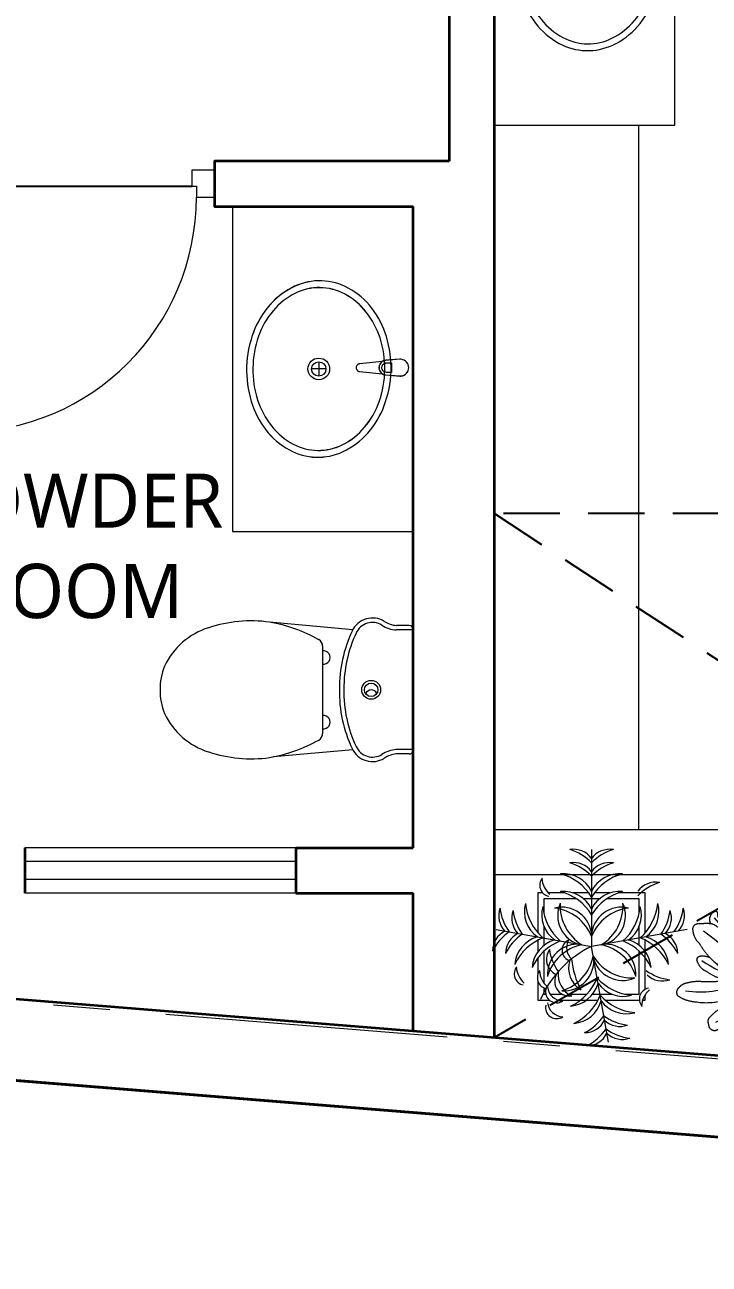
# Model space of a CAD drawing. Header units: inches. Extents: x 17146 to 31738, y -8920 to -2452.
# Drawn here: x 21265.9 to 21341.7, y -6749.6 to -6612.4 of the extents above; entities that cross this region are included whole.
import ezdxf

# ---------------------------------------------------------------- set-up
doc = ezdxf.new("R2010")
doc.units = ezdxf.units.IN
doc.header["$LTSCALE"] = 25
doc.header["$MEASUREMENT"] = 0
doc.linetypes.add('CENTER', pattern=[2, 1.25, -0.25, 0.25, -0.25])
doc.linetypes.add('DASHED2', pattern=[0.375, 0.25, -0.125])
doc.layers.get('Defpoints').update_dxf_attribs({"color": 251})
for name, color, linetype, lineweight in [('Center line', 252, 'CENTER', 20), ('Column', 130, 'Continuous', 35), ('Door-window', 40, 'Continuous', 15), ('Furniture', 125, 'Continuous', 20), ('plants', 105, 'Continuous', 18), ('sill', 30, 'Continuous', 20), ('Stairs', 134, 'Continuous', 25), ('Wall-Section', 6, 'Continuous', 35)]:
    doc.layers.add(name, color=color, linetype=linetype, lineweight=lineweight)
doc.layers.add('Text-internal', color=7, linetype='Continuous')
doc.styles.add('int text 1in-8ft', font='trebuc.ttf', dxfattribs={"height": 7})

# ---------------------------------------------------------------- blocks, each defined once
blk = doc.blocks.new('*U23')
at = {"lineweight": 20}
for points in [[(-2, 1.5), (-2, 27.5), (-3.25, 27.47), (-3.25, 1.5)], [(-30, 1.5), (-30, -1.5), (-27.5, -1.5), (-27.5, 0.25), (-28, 0.25), (-28, 1.5)], [(0, 1.5), (0, -1.5), (-2.5, -1.5), (-2.5, 0.25), (-2, 0.25), (-2, 1.5)]]:
    blk.add_lwpolyline(points, close=True, dxfattribs=at)
at = {"lineweight": 13}
blk.add_arc((-2, 1.5), 26, 90, 180, dxfattribs=at)
at = {"layer": 'Defpoints'}
blk.add_line((-2.5, 0.25), (-27.5, 0.25), dxfattribs=at)
blk = doc.blocks.new('Sanitary_Commode')
for p, q in [((-7.57, 0), (7.57, 0)), ((-7.48, 0), (-7.48, -2.09)), ((7.48, 0), (7.48, -2.12)), ((-8.04, -0.47), (-8.04, -2.09)), ((8.04, -0.47), (8.04, -2.12)), ((-7.5, -7.54), (-8.46, -17.96)), ((7.53, -7.54), (8.4, -17.49)), ((-5.44, -11.32), (5.47, -11.32))]:
    blk.add_line(p, q)
for centre, radius in [((0.01, -5.24), 1.18), ((0.01, -5.25), 0.847)]:
    blk.add_circle(centre, radius)
for centre, radius, start, end in [((-7.57, -0.47), 0.472, 90, 180), ((7.57, -0.47), 0.472, 0, 90), ((-11.13, -1.9), 3.09, 326.5687, 356.4698), ((-11.12, -1.91), 3.64, 326.6608, 357.0885), ((11.46, -1.75), 4, 185.3426, 212.6411), ((11.51, -1.73), 3.49, 186.5142, 212.5699), ((-6.16, -5.08), 2.81, 148.3639, 245.1822), ((-6.16, -5.08), 2.25, 148.6278, 245.6358), ((0.78, -5.22), 0.758, 114.8358, 249.215), ((6.18, -5.08), 2.25, 294.3642, 31.4264), ((6.18, -5.08), 2.81, 294.8178, 31.6361), ((-0.29, 7.25), 16.46, 244.6528, 270.785), ((-0.29, 7.25), 15.9, 244.6553, 270.7849), ((0.31, 7.2), 16.42, 268.6912, 295.4038), ((0.31, 7.2), 15.86, 268.6912, 295.4038), ((-4.03, -11.23), 0.846, 353.7591, 186.2409), ((4.05, -11.23), 0.846, 353.7591, 186.2409), ((10.49, -21.25), 19.23, 150.5907, 170.1667), ((-5.44, -12.27), 0.945, 90, 150.5907), ((5.47, -12.27), 0.945, 29.4093, 90), ((-10.46, -21.25), 19.23, 9.8333, 29.4093), ((8.39, -20.24), 17, 172.2958, 198.3397), ((-8.36, -20.24), 17, 341.6603, 7.7042), ((0.9, -22.91), 9.06, 197.2571, 244.8678), ((-0.87, -22.91), 9.06, 295.1322, 342.7429), ((-0.29, -24.99), 6.67, 246.5257, 272.5629), ((0.31, -24.94), 6.72, 267.4456, 293.3882)]:
    blk.add_arc(centre, radius, start, end)
blk = doc.blocks.new('F2')
at = {"color": 0}
for p in [(0, 1.163), (-1.145, 0.202), (1.145, 0.202), (0.202, -1.145)]:
    blk.add_line(p, (0, 0), dxfattribs=at)
for points in [[(-0.586, 0.643), (-0.643, 0.643), (-0.643, 0.162)], [(-0.319, 0.643), (-0.521, 0.643)], [(-0.034, 0.643), (-0.222, 0.643)], [(0.222, 0.643), (0.034, 0.643)], [(0.643, 0.162), (0.643, 0.643), (0.319, 0.643)], [(-0.18, 0.571), (-0.571, 0.571), (-0.571, 0.395)], [(0.094, 0.571), (-0.094, 0.571)], [(0.571, 0.395), (0.571, 0.571), (0.18, 0.571)], [(-0.571, 0.243), (-0.571, 0.012)], [(0.571, 0.012), (0.571, 0.243)], [(-0.643, 0.076), (-0.643, -0.061)], [(0.643, -0.514), (0.643, 0.076)], [(-0.643, -0.134), (-0.643, -0.327)], [(-0.571, -0.056), (-0.571, -0.439)], [(0.395, -0.571), (0.571, -0.571), (0.571, -0.056)], [(-0.643, -0.42), (-0.643, -0.643), (-0.505, -0.643)], [(-0.571, -0.496), (-0.571, -0.571), (-0.548, -0.571)], [(-0.497, -0.571), (-0.355, -0.571)], [(-0.275, -0.571), (-0.056, -0.571)], [(0.012, -0.571), (0.243, -0.571)], [(0.613, -0.643), (0.643, -0.643), (0.643, -0.581)], [(-0.405, -0.643), (0.076, -0.643)], [(0.162, -0.643), (0.574, -0.643)]]:
    blk.add_lwpolyline(points)
for centre, radius, start, end in [((-0.216, 0.897), 0.268, 36.29, 99.6243), ((-0.434, 0.583), 0.604, 44.0763, 73.3794), ((0.216, 0.897), 0.268, 80.3757, 143.71), ((0.434, 0.583), 0.604, 106.6206, 135.9237), ((-0.216, 0.738), 0.268, 36.29, 99.6243), ((-0.434, 0.424), 0.604, 44.0763, 73.3794), ((0.216, 0.738), 0.268, 80.3757, 143.71), ((0.434, 0.424), 0.604, 106.6206, 135.9237), ((-0.488, 0.734), 0.134, 139.742, 258.7475), ((-0.307, 0.84), 0.291, 184.618, 228.2106), ((-0.336, 0.501), 0.372, 25.2489, 95.3937), ((-0.532, 0.269), 0.623, 31.3712, 75.0366), ((0.336, 0.501), 0.372, 84.6063, 154.7511), ((0.532, 0.269), 0.623, 104.9634, 148.6288), ((0.77, 0.503), 0.268, 80.3757, 143.71), ((0.988, 0.189), 0.604, 106.6206, 135.9237), ((-0.336, 0.289), 0.372, 25.2489, 95.3937), ((-0.532, 0.057), 0.623, 31.3712, 75.0366), ((0.336, 0.289), 0.372, 84.6063, 154.7511), ((0.532, 0.057), 0.623, 104.9634, 148.6288), ((-0.846, 0.369), 0.268, 160.3757, 223.71), ((-0.499, 0.529), 0.604, 186.6206, 215.9237), ((-0.435, 0.418), 0.372, 164.6063, 234.7511), ((-0.172, 0.571), 0.623, 184.9634, 228.6288), ((-0.226, 0.381), 0.372, 164.6063, 234.7511), ((0.036, 0.534), 0.623, 184.9634, 228.6288), ((-0.359, 0.109), 0.362, 3.4259, 103.6346), ((-0.509, -0.083), 0.548, 21.6665, 83.1878), ((-0.045, 0.372), 0.362, 156.3654, 256.5741), ((0.171, 0.487), 0.548, 176.8122, 238.3335), ((0.359, 0.109), 0.362, 76.3654, 176.5741), ((0.509, -0.083), 0.548, 96.8122, 158.3335), ((-0.171, 0.487), 0.548, 301.6665, 3.1878), ((0.045, 0.372), 0.362, 283.4259, 23.6346), ((-0.036, 0.534), 0.623, 311.3712, 355.0366), ((0.226, 0.381), 0.372, 305.2489, 15.3937), ((0.172, 0.571), 0.623, 311.3712, 355.0366), ((0.435, 0.418), 0.372, 305.2489, 15.3937), ((0.499, 0.529), 0.604, 324.0763, 353.3794), ((0.846, 0.369), 0.268, 316.29, 19.6243), ((-0.69, 0.341), 0.268, 160.3757, 223.71), ((-0.342, 0.501), 0.604, 186.6206, 215.9237), ((0.342, 0.501), 0.604, 324.0763, 353.3794), ((0.69, 0.341), 0.268, 316.29, 19.6243), ((-0.921, -0.057), 0.268, 116.29, 179.6243), ((-0.649, -0.326), 0.604, 124.0763, 153.3794), ((-0.765, -0.085), 0.268, 116.29, 179.6243), ((0.765, -0.085), 0.268, 0.3757, 63.71), ((-0.493, -0.354), 0.604, 124.0763, 153.3794), ((-0.551, -0.244), 0.372, 105.2489, 175.3937), ((-0.357, -0.477), 0.623, 111.3712, 155.0366), ((-0.343, -0.281), 0.372, 105.2489, 175.3937), ((-0.149, -0.514), 0.623, 111.3712, 155.0366), ((0.54, -1.134), 1.256, 115.4772, 156.6585), ((-0.169, -0.335), 0.362, 83.4259, 183.6346), ((-0.006, -0.516), 0.548, 101.6665, 163.1878), ((-0.224, -0.044), 0.131, 114.2257, 255.1279), ((-0.12, -0.014), 0.181, 150.4398, 228.6694), ((0.006, -0.516), 0.548, 16.8122, 78.3335), ((0.169, -0.335), 0.362, 356.3654, 96.5741), ((0.149, -0.514), 0.623, 24.9634, 68.6288), ((0.343, -0.281), 0.372, 4.6063, 74.7511), ((0.357, -0.477), 0.623, 24.9634, 68.6288), ((0.551, -0.244), 0.372, 4.6063, 74.7511), ((0.493, -0.354), 0.604, 26.6206, 55.9237), ((-0.34, -0.153), 0.202, 144.9865, 244.4034), ((0.071, 0.04), 0.581, 187.5759, 215.8942), ((-0.516, -0.006), 0.548, 286.8122, 348.3335), ((-0.335, -0.169), 0.362, 266.3654, 6.5741), ((0.372, -0.045), 0.362, 193.4259, 293.6346), ((0.487, 0.171), 0.548, 211.6665, 273.1878), ((-0.794, -0.33), 0.134, 139.742, 258.7475), ((-0.613, -0.224), 0.291, 184.618, 228.2106), ((-0.517, -0.373), 0.134, 139.742, 258.7475), ((-0.336, -0.268), 0.291, 184.618, 228.2106), ((0.026, -0.262), 0.301, 161.4477, 239.3672), ((0.738, -0.057), 0.982, 185.4007, 208.139), ((1.01, 0.201), 0.604, 234.0763, 263.3794), ((-0.265, -0.417), 0.178, 138.8744, 278.9763), ((-0.11, -0.332), 0.291, 173.7536, 244.097), ((-0.514, -0.149), 0.623, 294.9634, 338.6288), ((-0.281, -0.343), 0.372, 274.6063, 344.7511), ((0.534, 0.036), 0.623, 221.3712, 265.0366), ((0.381, -0.226), 0.372, 215.2489, 285.3937), ((0.85, -0.146), 0.268, 226.29, 289.6243), ((-0.419, -0.542), 0.133, 167.0577, 302.8533), ((-0.342, -0.468), 0.186, 185.1845, 268.654), ((-0.477, -0.357), 0.623, 294.9634, 338.6288), ((0.571, -0.172), 0.623, 221.3712, 265.0366), ((0.707, -0.632), 0.134, 101.2525, 220.258), ((0.888, -0.737), 0.291, 131.7894, 175.382), ((-0.419, -0.732), 0.133, 167.0577, 302.8533), ((-0.342, -0.657), 0.186, 185.1845, 268.654), ((-0.244, -0.551), 0.372, 274.6063, 344.7511), ((0.418, -0.435), 0.372, 215.2489, 285.3937), ((-0.354, -0.493), 0.604, 296.6206, 325.9237), ((-0.085, -0.765), 0.268, 270.3757, 333.71), ((0.501, -0.342), 0.604, 234.0763, 263.3794), ((0.341, -0.69), 0.268, 226.29, 289.6243), ((-0.326, -0.649), 0.604, 296.6206, 325.9237), ((-0.057, -0.921), 0.268, 270.3757, 333.71), ((0.529, -0.499), 0.604, 234.0763, 263.3794), ((0.369, -0.846), 0.268, 226.29, 289.6243)]:
    blk.add_arc(centre, radius, start, end, dxfattribs=at)
blk = doc.blocks.new('PL_TAP_1')
at = {"linetype": 'ByBlock'}
for p, q in [((-0.9, 0.3), (-0.93, 0.16)), ((-0.84, 0.45), (-0.9, 0.3)), ((-0.75, 0.6), (-0.84, 0.45)), ((-0.63, 0.72), (-0.75, 0.6)), ((-0.49, 0.82), (-0.63, 0.72)), ((-0.34, 0.89), (-0.49, 0.82)), ((-0.17, 0.94), (-0.34, 0.89)), ((0, 0.96), (-0.17, 0.94)), ((0.17, 0.94), (0, 0.96)), ((0.34, 0.89), (0.17, 0.94)), ((0.49, 0.82), (0.34, 0.89)), ((0.63, 0.72), (0.49, 0.82)), ((0.75, 0.6), (0.63, 0.72)), ((0.84, 0.45), (0.75, 0.6)), ((0.9, 0.3), (0.84, 0.45)), ((0.93, 0.16), (0.9, 0.3)), ((-0.94, -0.03), (-0.83, -1.65)), ((-0.92, -0.34), (-0.92, -0.35)), ((-0.54, -1.57), (-0.54, -0.98)), ((-0.54, -0.98), (0.54, -0.98)), ((0.54, -0.98), (0.54, -1.57)), ((0.83, -1.65), (0.94, -0.03)), ((-0.83, -1.65), (-0.8, -1.79)), ((-0.8, -1.79), (-0.76, -1.93)), ((-0.76, -1.93), (-0.68, -2.05)), ((-0.7, -2.03), (-0.44, -4.61)), ((-0.68, -2.05), (-0.59, -2.17)), ((-0.59, -2.17), (-0.48, -2.26)), ((-0.53, -1.66), (-0.54, -1.57)), ((-0.5, -1.75), (-0.53, -1.66)), ((-0.46, -1.83), (-0.5, -1.75)), ((-0.48, -2.26), (-0.35, -2.33)), ((-0.41, -1.91), (-0.46, -1.83)), ((-0.34, -1.97), (-0.41, -1.91)), ((-0.35, -2.33), (-0.22, -2.38)), ((-0.27, -2.02), (-0.34, -1.97)), ((-0.18, -2.06), (-0.27, -2.02)), ((-0.22, -2.38), (-0.07, -2.41)), ((-0.09, -2.09), (-0.18, -2.06)), ((0, -2.09), (-0.09, -2.09)), ((-0.07, -2.41), (0.07, -2.41)), ((0.09, -2.09), (0, -2.09)), ((0.07, -2.41), (0.22, -2.38)), ((0.18, -2.06), (0.09, -2.09)), ((0.27, -2.02), (0.18, -2.06)), ((0.22, -2.38), (0.35, -2.33)), ((0.34, -1.97), (0.27, -2.02)), ((0.41, -1.91), (0.34, -1.97)), ((0.35, -2.33), (0.48, -2.26)), ((0.46, -1.83), (0.41, -1.91)), ((0.44, -4.61), (0.7, -2.03)), ((0.5, -1.75), (0.46, -1.83)), ((0.48, -2.26), (0.59, -2.17)), ((0.53, -1.66), (0.5, -1.75)), ((0.54, -1.57), (0.53, -1.66)), ((0.59, -2.17), (0.68, -2.05)), ((0.68, -2.05), (0.76, -1.93)), ((0.76, -1.93), (0.8, -1.79)), ((0.8, -1.79), (0.83, -1.65)), ((-0.44, -4.61), (-0.42, -4.69)), ((-0.42, -4.69), (-0.39, -4.76)), ((-0.39, -4.76), (-0.35, -4.83)), ((-0.35, -4.83), (-0.29, -4.89)), ((-0.29, -4.89), (-0.23, -4.93)), ((-0.23, -4.93), (-0.16, -4.97)), ((-0.16, -4.97), (-0.08, -4.99)), ((-0.08, -4.99), (0, -5)), ((0, -5), (0.08, -4.99)), ((0.08, -4.99), (0.16, -4.97)), ((0.16, -4.97), (0.23, -4.93)), ((0.23, -4.93), (0.29, -4.89)), ((0.29, -4.89), (0.35, -4.83)), ((0.35, -4.83), (0.39, -4.76)), ((0.39, -4.76), (0.42, -4.69)), ((0.42, -4.69), (0.44, -4.61))]:
    blk.add_line(p, q, dxfattribs=at)
for centre, start, end in [((-0.24, 0.02), 168.2055, 184.1181), ((0.24, 0.02), 355.8819, 11.7945)]:
    blk.add_arc(centre, 0.708, start, end, dxfattribs=at)
blk = doc.blocks.new('Sanitary_Basin3')
for p, q in [((-0.8, -10.44), (0.8, -10.44)), ((0, -9.64), (0, -11.23))]:
    blk.add_line(p, q)
at = {"linetype": 'Continuous'}
blk.add_lwpolyline([(-18, -20), (18, -20), (18, 0), (-18, 0)], close=True, dxfattribs=at)
for points in [[(-9.76, -10.12, 0.117634), (-9.15, -13.12, 0.104469), (-7.09, -15.87, 0.090016), (-4.06, -17.68, 0.08192), (-0.26, -18.43, 0.08192), (3.58, -17.92, 0.090016), (6.72, -16.31, 0.104469), (8.96, -13.7, 0.117634), (9.76, -10.75, 0.117634), (9.15, -7.75, 0.104469), (7.09, -5.01, 0.090016), (4.06, -3.2, 0.08192), (0.26, -2.44, 0.08192), (-3.58, -2.95, 0.090016), (-6.72, -4.56, 0.104469), (-8.96, -7.17, 0.117634)], [(-9.01, -10.31, 0.118622), (-8.39, -13.03, 0.104678), (-6.44, -15.51, 0.089562), (-3.62, -17.11, 0.081185), (-0.1, -17.74, 0.081185), (3.43, -17.21, 0.089562), (6.3, -15.69, 0.104678), (8.32, -13.27, 0.118622), (9.01, -10.56, 0.118622), (8.39, -7.84, 0.104678), (6.44, -5.36, 0.089562), (3.62, -3.76, 0.081185), (0.1, -3.13, 0.081185), (-3.43, -3.66, 0.089562), (-6.3, -5.18, 0.104678), (-8.32, -7.6, 0.118622)]]:
    blk.add_lwpolyline(points, format="xyb", close=True, dxfattribs=at)
for radius in [1.2, 0.798]:
    blk.add_circle((0, -10.44), radius)
at = {"linetype": 'Continuous', "xscale": 0.9766697141026374, "yscale": 0.9766697141026374, "zscale": 0.9766697141026374}
blk.add_blockref('PL_TAP_1', (-0.15, -1.42), dxfattribs=at)
blk = doc.blocks.new('Dracaena deremensis_38')
at = {"layer": 'plants'}
for points, degree in [([(0.0656, 0.4057), (0.1376, 0.5209), (0.2343, 0.6164)], 2), ([(0.2779, 0.6163), (0.2195, 0.5351), (0.1685, 0.4489), (0.1254, 0.3586)], 3), ([(0.2343, 0.6164), (0.2582, 0.6401), (0.2916, 0.644)], 2), ([(0.3148, 0.617), (0.2922, 0.5684), (0.2616, 0.5243)], 2), ([(0.2916, 0.644), (0.3028, 0.645), (0.3102, 0.6365)], 2), ([(0.3102, 0.6365), (0.3175, 0.628), (0.3148, 0.617)], 2), ([(-0.2881, 0.4663), (-0.2956, 0.4884), (-0.2805, 0.5062)], 2), ([(-0.2805, 0.5062), (-0.2654, 0.524), (-0.2424, 0.5202)], 2), ([(-0.2424, 0.5202), (-0.1657, 0.4951), (-0.148, 0.4163)], 2), ([(-0.1285, 0.4676), (-0.1362, 0.509), (-0.0992, 0.529)], 2), ([(-0.0992, 0.529), (-0.0827, 0.5564), (-0.0514, 0.5502)], 2), ([(-0.0831, 0.4962), (-0.0625, 0.416), (-0.0521, 0.3337), (-0.0519, 0.2509)], 3), ([(-0.037, 0.5278), (-0.0401, 0.51), (-0.0581, 0.5114)], 2), ([(-0.0581, 0.5114), (-0.0123, 0.4547), (-0.0056, 0.383)], 2), ([(-0.0514, 0.5502), (-0.034, 0.5455), (-0.037, 0.5278)], 2), ([(0.2616, 0.5243), (0.2001, 0.4102), (0.1477, 0.2917)], 2), ([(0.4086, 0.488), (0.4383, 0.5012), (0.4613, 0.4783)], 2), ([(-0.4952, 0.3767), (-0.4902, 0.4035), (-0.4659, 0.4156)], 2), ([(-0.4659, 0.4156), (-0.4578, 0.4184), (-0.4509, 0.4132)], 2), ([(-0.4509, 0.4132), (-0.4441, 0.4081), (-0.4444, 0.3995)], 2), ([(-0.3124, 0.4115), (-0.3253, 0.4276), (-0.3169, 0.4464)], 2), ([(-0.3169, 0.4464), (-0.3086, 0.4651), (-0.2881, 0.4663)], 2), ([(-0.2234, 0.2663), (-0.2495, 0.3502), (-0.3124, 0.4115)], 2), ([(-0.2473, 0.4412), (-0.1925, 0.376), (-0.1478, 0.3032), (-0.1145, 0.2248)], 3), ([(-0.148, 0.4163), (-0.1356, 0.3968), (-0.1243, 0.3765)], 2), ([(-0.1243, 0.3765), (-0.1227, 0.4222), (-0.1285, 0.4676)], 2), ([(0.1342, 0.1553), (0.2167, 0.2575), (0.309, 0.351), (0.4101, 0.4347)], 3), ([(0.471, 0.4256), (0.3953, 0.2694), (0.2409, 0.19)], 2), ([(0.2423, 0.3787), (0.3095, 0.4577), (0.4086, 0.488)], 2), ([(0.4613, 0.4783), (0.4843, 0.4553), (0.471, 0.4256)], 2), ([(-0.5272, 0.3262), (-0.5048, 0.3315), (-0.4819, 0.3299)], 2), ([(-0.4819, 0.3299), (-0.5002, 0.35), (-0.4952, 0.3767)], 2), ([(-0.3796, 0.2795), (-0.4205, 0.3256), (-0.4819, 0.3299)], 2), ([(-0.4639, 0.3713), (-0.3746, 0.3055), (-0.2882, 0.2361), (-0.2048, 0.1631)], 3), ([(-0.4444, 0.3995), (-0.4389, 0.3639), (-0.4028, 0.3655)], 2), ([(-0.4028, 0.3655), (-0.2767, 0.2942), (-0.1775, 0.1886)], 2), ([(-0.1243, 0.3765), (-0.0827, 0.3017), (-0.0577, 0.2197)], 2), ([(-0.0518, 0.2148), (-0.0572, 0.2945), (-0.0209, 0.3656)], 2), ([(-0.0209, 0.3656), (-0.0143, 0.3753), (-0.0056, 0.383)], 2), ([(-0.0056, 0.383), (0.025, 0.4102), (0.0656, 0.4057)], 2), ([(0.0521, 0.3699), (0.0386, 0.3094), (0.0203, 0.2501), (-0.0026, 0.1926)], 3), ([(0.119, 0.3287), (0.0893, 0.2268), (0.0262, 0.1415)], 2), ([(0.0656, 0.4057), (0.0918, 0.4028), (0.1125, 0.3864)], 2), ([(0.1125, 0.3864), (0.1376, 0.36), (0.119, 0.3287)], 2), ([(0.1477, 0.2917), (0.191, 0.3396), (0.2423, 0.3787)], 2), ([(-0.6063, 0.2696), (-0.6116, 0.2856), (-0.6027, 0.2999)], 2), ([(-0.5388, 0.1868), (-0.589, 0.2148), (-0.6063, 0.2696)], 2), ([(-0.6027, 0.2999), (-0.5937, 0.3142), (-0.577, 0.3163)], 2), ([(-0.577, 0.3163), (-0.5518, 0.32), (-0.5272, 0.3262)], 2), ([(-0.1957, 0.0855), (-0.2974, 0.1618), (-0.4081, 0.2246), (-0.5258, 0.2727)], 3), ([(-0.1356, 0.1288), (-0.2673, 0.1885), (-0.3796, 0.2795)], 2), ([(-0.1775, 0.1886), (-0.2039, 0.2254), (-0.2234, 0.2663)], 2), ([(0.0397, 0.1319), (0.0825, 0.2194), (0.1477, 0.2917)], 2), ([(-0.4463, 0.1088), (-0.497, 0.1425), (-0.5388, 0.1868)], 2), ([(-0.1414, 0.1437), (-0.1607, 0.1651), (-0.1775, 0.1886)], 2), ([(-0.1451, 0.1565), (-0.1546, 0.2088), (-0.1055, 0.2294)], 2), ([(-0.1055, 0.2294), (-0.0794, 0.2355), (-0.0577, 0.2197)], 2), ([(-0.0708, 0.108), (-0.077, 0.1351), (-0.0879, 0.1608), (-0.1033, 0.184)], 3), ([(-0.0577, 0.2197), (-0.0359, 0.204), (-0.0336, 0.1773)], 2), ([(-0.0336, 0.1773), (-0.0299, 0.1461), (-0.0347, 0.1151)], 2), ([(-0.025, 0.0787), (-0.0238, 0.1376), (-0.0026, 0.1926)], 2), ([(-0.0026, 0.1926), (-0.0093, 0.1354), (-0.0137, 0.078)], 2), ([(0.0626, 0.1048), (0.1081, 0.1604), (0.1799, 0.1645)], 2), ([(0.1799, 0.1645), (0.1901, 0.1659), (0.2002, 0.1634)], 2), ([(0.2409, 0.19), (0.2188, 0.1794), (0.2002, 0.1634)], 2), ([(0.2002, 0.1634), (0.2252, 0.1572), (0.236, 0.1339)], 2), ([(0.236, 0.1339), (0.3101, 0.152), (0.3777, 0.1872)], 2), ([(0.3777, 0.1872), (0.4395, 0.2193), (0.5014, 0.1874)], 2), ([(0.5014, 0.1874), (0.5248, 0.1764), (0.519, 0.1511)], 2), ([(-0.538, 0.0757), (-0.5443, 0.0982), (-0.5228, 0.1074)], 2), ([(-0.5228, 0.1074), (-0.4847, 0.1186), (-0.4463, 0.1088)], 2), ([(-0.4463, 0.1088), (-0.3407, 0.0387), (-0.2149, 0.0234)], 2), ([(-0.0661, 0.0405), (-0.1307, 0.0634), (-0.1957, 0.0855)], 2), ([(-0.1957, 0.0855), (-0.1644, 0.0682), (-0.1317, 0.0538)], 2), ([(-0.0811, 0.0638), (-0.131, 0.0978), (-0.1451, 0.1565)], 2), ([(-0.0528, 0.0495), (-0.0658, 0.0775), (-0.0708, 0.108)], 2), ([(-0.0708, 0.108), (-0.0564, 0.0828), (-0.0416, 0.0578)], 2), ([(-0.0347, 0.1151), (-0.0412, 0.0868), (-0.0416, 0.0578)], 2), ([(-0.0305, 0.0777), (-0.0295, 0.094), (-0.0361, 0.109)], 2), ([(0.0262, 0.1415), (0.0012, 0.113), (-0.0115, 0.0773)], 2), ([(-0.006, 0.0802), (0.0022, 0.0975), (0.0104, 0.1149), (0.0186, 0.1323)], 3), ([(0.0262, 0.1415), (0.019, 0.1186), (0.0114, 0.0958), (0.0034, 0.0731)], 3), ([(0.031, 0.0976), (0.0157, 0.0863), (0.0054, 0.0703)], 2), ([(0.0127, 0.0612), (0.034, 0.0936), (0.0397, 0.1319)], 2), ([(0.0145, 0.0593), (0.0293, 0.0699), (0.0432, 0.0816), (0.0562, 0.0943)], 3), ([(0.0186, 0.0489), (0.0447, 0.0736), (0.0626, 0.1048)], 2), ([(0.0217, 0.0594), (0.0396, 0.0634), (0.056, 0.0718), (0.0696, 0.084)], 3), ([(0.0916, 0.0745), (0.1296, 0.0914), (0.1703, 0.1008), (0.2119, 0.1024)], 3), ([(0.2395, 0.1239), (0.229, 0.1002), (0.2463, 0.0765)], 2), ([(0.236, 0.1339), (0.2383, 0.1291), (0.2395, 0.1239)], 2), ([(0.4736, 0.1595), (0.3999, 0.1236), (0.3216, 0.0988), (0.2406, 0.0858)], 3), ([(0.4428, 0.0833), (0.3738, 0.0524), (0.3, 0.0357)], 2), ([(0.519, 0.1511), (0.4941, 0.1024), (0.4428, 0.0833)], 2), ([(-0.4485, 0.013), (-0.5071, 0.0245), (-0.538, 0.0757)], 2), ([(-0.5017, 0.0809), (-0.4106, 0.0418), (-0.3137, 0.0203), (-0.2147, 0.0171)], 3), ([(-0.2911, -0.0192), (-0.3731, -0.0193), (-0.4485, 0.013)], 2), ([(-0.2131, 0.0052), (-0.2517, -0.0083), (-0.2911, -0.0192)], 2), ([(-0.2042, -0.0198), (-0.2191, 0.0084), (-0.2135, 0.0398)], 2), ([(-0.2135, 0.0398), (-0.2044, 0.0513), (-0.1898, 0.0524)], 2), ([(-0.1898, 0.0524), (-0.1753, 0.0535), (-0.1646, 0.0436)], 2), ([(-0.1043, -0.0005), (-0.1319, 0.0017), (-0.1593, -0.0031), (-0.1846, -0.0146)], 3), ([(-0.1646, 0.0436), (-0.1464, 0.0575), (-0.1241, 0.0528)], 2), ([(-0.1241, 0.0528), (-0.1018, 0.0481), (-0.0908, 0.028)], 2), ([(-0.0527, 0.015), (-0.0751, -0.0039), (-0.1043, -0.0005)], 2), ([(-0.1043, -0.0005), (-0.0702, -0.0172), (-0.0402, 0.0061)], 2), ([(-0.101, 0.041), (-0.0892, 0.0364), (-0.0773, 0.032), (-0.0653, 0.028)], 3), ([(-0.0546, 0.0551), (-0.0683, 0.0619), (-0.0817, 0.0691), (-0.0949, 0.0767)], 3), ([(-0.0908, 0.028), (-0.0765, 0.0078), (-0.0527, 0.015)], 2), ([(-0.0653, 0.028), (-0.076, 0.0271), (-0.0857, 0.0223)], 2), ([(-0.0811, 0.0638), (-0.0755, 0.0513), (-0.0657, 0.0417)], 2), ([(-0.0528, 0.0495), (-0.0651, 0.0603), (-0.0811, 0.0638)], 2), ([(-0.0657, 0.0417), (-0.0682, 0.0348), (-0.0653, 0.028)], 2), ([(-0.0416, 0.0578), (-0.0494, 0.0566), (-0.0528, 0.0495)], 2), ([(-0.0527, 0.015), (-0.0493, 0.0111), (-0.045, 0.0081), (-0.0402, 0.0061)], 3), ([(-0.0402, 0.0061), (-0.0501, -0.0048), (-0.0504, -0.0194)], 2), ([(-0.0498, -0.0132), (-0.0419, -0.0059), (-0.0377, 0.0041)], 2), ([(-0.0377, 0.0041), (-0.0382, -0.0011), (-0.0388, -0.0063), (-0.0396, -0.0115)], 3), ([(-0.0377, 0.0041), (-0.0315, 0.0016), (-0.0249, 0.0024)], 2), ([(-0.0115, 0.0773), (-0.021, 0.0802), (-0.0305, 0.0777)], 2), ([(-0.0249, 0.0024), (-0.0259, -0.0006), (-0.0269, -0.0037), (-0.028, -0.0067)], 3), ([(-0.0249, 0.0024), (-0.0252, -0.003), (-0.0232, -0.0081)], 2), ([(-0.0217, -0.009), (-0.0188, -0.0028), (-0.0212, 0.0036)], 2), ([(-0.0212, 0.0036), (-0.0147, 0.0002), (-0.0073, -0.001), (0, 0)], 3), ([(-0.0212, 0.0036), (-0.0104, -0.0159), (0.0081, -0.0286)], 2), ([(0.0054, 0.0703), (0, 0.079), (-0.01, 0.0815)], 2), ([(0, 0), (0.0099, -0.0084), (0.0222, -0.0043)], 2), ([(0.0081, -0.0286), (-0.0004, -0.0155), (0, 0)], 2), ([(0.0195, 0.0498), (0.0176, 0.0563), (0.0127, 0.0612)], 2), ([(0.0916, 0.0745), (0.0584, 0.0523), (0.0186, 0.0489)], 2), ([(0.0186, 0.0489), (0.0221, 0.0432), (0.0227, 0.0365), (0.0202, 0.0304)], 3), ([(0.02, 0.0303), (0.0608, 0.0444), (0.0916, 0.0745)], 2), ([(0.0518, 0.0245), (0.0366, 0.0312), (0.02, 0.0303)], 2), ([(0.0276, 0.0228), (0.0281, 0.0166), (0.0252, 0.0111)], 2), ([(0.0382, -0.0011), (0.032, 0.0053), (0.0252, 0.0111)], 2), ([(0.0252, 0.0111), (0.0639, 0.0027), (0.1033, 0.0068)], 2), ([(0.0276, 0.0228), (0.0352, 0.0229), (0.0427, 0.0237), (0.0502, 0.0252)], 3), ([(0.1033, 0.0068), (0.0649, 0.0123), (0.0276, 0.0228)], 2), ([(0.0355, -0.0018), (0.0978, 0.0133), (0.1565, -0.0123)], 2), ([(0.2014, 0.032), (0.1274, 0.0113), (0.0518, 0.0245)], 2), ([(0.1033, 0.0068), (0.2674, -0.0071), (0.4274, -0.0468), (0.579, -0.1112)], 3), ([(0.2463, 0.0765), (0.2424, 0.0355), (0.2014, 0.032)], 2), ([(0.2371, 0.0522), (0.2686, 0.0439), (0.3, 0.0357)], 2), ([(0.3, 0.0357), (0.3916, 0.0118), (0.4832, -0.0115)], 2), ([(-0.6412, -0.1254), (-0.6191, -0.0893), (-0.5782, -0.0781)], 2), ([(-0.1967, -0.0344), (-0.3166, -0.0979), (-0.4482, -0.1325), (-0.5838, -0.1361)], 3), ([(-0.5782, -0.0781), (-0.5229, -0.0559), (-0.4633, -0.0541)], 2), ([(-0.156, -0.0693), (-0.3033, -0.196), (-0.4976, -0.1958)], 2), ([(-0.4633, -0.0541), (-0.376, -0.0428), (-0.2911, -0.0192)], 2), ([(-0.2734, -0.1828), (-0.2044, -0.1355), (-0.1507, -0.0714)], 2), ([(-0.156, -0.0693), (-0.1902, -0.0543), (-0.2042, -0.0198)], 2), ([(-0.0501, -0.0583), (-0.0789, -0.1986), (-0.1627, -0.3149)], 2), ([(-0.1507, -0.0714), (-0.1533, -0.0703), (-0.156, -0.0693)], 2), ([(-0.1507, -0.0714), (-0.1534, -0.0704), (-0.156, -0.0693)], 2), ([(-0.1281, -0.0765), (-0.1397, -0.0754), (-0.1507, -0.0714)], 2), ([(-0.146, -0.1314), (-0.1048, -0.1044), (-0.0785, -0.0627)], 2), ([(-0.1038, -0.0746), (-0.1125, -0.0906), (-0.1219, -0.1062), (-0.132, -0.1214)], 3), ([(-0.0504, -0.0194), (-0.0641, -0.0823), (-0.1281, -0.0765)], 2), ([(-0.0452, -0.0402), (-0.0474, -0.0493), (-0.0501, -0.0583)], 2), ([(-0.0436, -0.0449), (-0.0457, -0.0494), (-0.0478, -0.0538), (-0.0501, -0.0583)], 3), ([(-0.0382, -0.0534), (-0.0555, -0.0334), (-0.04, -0.0119)], 2), ([(-0.04, -0.0119), (-0.0323, -0.0017), (-0.0217, -0.009)], 2), ([(0.0028, -0.0991), (-0.0404, -0.0966), (-0.0382, -0.0534)], 2), ([(0.0081, -0.0286), (0.0248, -0.0445), (0.041, -0.061), (0.0567, -0.0779)], 3), ([(0.0219, -0.0156), (0.0311, -0.0315), (0.043, -0.0455), (0.0573, -0.0571)], 3), ([(0.0222, -0.0043), (0.0691, 0.0097), (0.0975, -0.0302)], 2), ([(0.0975, -0.0302), (0.1224, -0.0617), (0.0956, -0.0915)], 2), ([(0.1077, -0.0612), (0.1934, -0.0864), (0.2617, -0.1452), (0.2994, -0.226)], 3), ([(0.1565, -0.0123), (0.2482, -0.0537), (0.3063, -0.1358)], 2), ([(0.3294, -0.1033), (0.2946, -0.0849), (0.2557, -0.0781)], 2), ([(0.4832, -0.0115), (0.5696, -0.0366), (0.6251, -0.1073)], 2), ([(-0.6348, -0.1756), (-0.656, -0.1528), (-0.6412, -0.1254)], 2), ([(-0.2318, -0.305), (-0.2339, -0.196), (-0.146, -0.1314)], 2), ([(0.0028, -0.0991), (-0.0016, -0.1694), (-0.0334, -0.2323)], 2), ([(0.0956, -0.0915), (0.0511, -0.1192), (0.0028, -0.0991)], 2), ([(0.0253, -0.1056), (0.0641, -0.2001), (0.091, -0.2988), (0.1054, -0.4)], 3), ([(0.111, -0.1443), (0.0729, -0.132), (0.0418, -0.1069)], 2), ([(0.1194, -0.1481), (0.1153, -0.146), (0.111, -0.1443)], 2), ([(0.1691, -0.2056), (0.1559, -0.1667), (0.1194, -0.1481)], 2), ([(0.1194, -0.1481), (0.1536, -0.2387), (0.1407, -0.3346)], 2), ([(0.2809, -0.1038), (0.3433, -0.1415), (0.4044, -0.1812), (0.4641, -0.2229)], 3), ([(0.3063, -0.1358), (0.3353, -0.1763), (0.3353, -0.226)], 2), ([(0.4269, -0.1326), (0.3773, -0.1207), (0.3294, -0.1033)], 2), ([(0.6087, -0.1566), (0.5166, -0.154), (0.4269, -0.1326)], 2), ([(0.4269, -0.1326), (0.4946, -0.1578), (0.5261, -0.2228)], 2), ([(0.6308, -0.1366), (0.6254, -0.1528), (0.6087, -0.1566)], 2), ([(0.6251, -0.1073), (0.6362, -0.1204), (0.6308, -0.1366)], 2), ([(-0.4976, -0.1958), (-0.5686, -0.2023), (-0.6348, -0.1756)], 2), ([(-0.3635, -0.2678), (-0.3256, -0.2176), (-0.2734, -0.1828)], 2), ([(-0.2169, -0.2232), (-0.2495, -0.2547), (-0.2854, -0.2824), (-0.324, -0.3059)], 3), ([(-0.0334, -0.2323), (-0.038, -0.2413), (-0.0431, -0.25)], 2), ([(-0.0158, -0.3947), (-0.0397, -0.3152), (-0.0334, -0.2323)], 2), ([(0.0678, -0.4284), (0.0033, -0.3153), (-0.0142, -0.1864)], 2), ([(0.1745, -0.2098), (0.1706, -0.2093), (0.1691, -0.2056)], 2), ([(0.1808, -0.2071), (0.1785, -0.2103), (0.1745, -0.2098)], 2), ([(0.2191, -0.1956), (0.1959, -0.1876), (0.1808, -0.2071)], 2), ([(0.2422, -0.2282), (0.2424, -0.2037), (0.2191, -0.1956)], 2), ([(0.293, -0.291), (0.247, -0.2763), (0.2422, -0.2282)], 2), ([(0.3353, -0.226), (0.3353, -0.2499), (0.3281, -0.2726)], 2), ([(0.5022, -0.2661), (0.4119, -0.2747), (0.3353, -0.226)], 2), ([(0.5261, -0.2228), (0.5305, -0.2367), (0.5235, -0.2495)], 2), ([(-0.3711, -0.3272), (-0.3928, -0.2942), (-0.3635, -0.2678)], 2), ([(-0.2318, -0.305), (-0.2675, -0.3335), (-0.3069, -0.3567)], 2), ([(-0.2309, -0.3199), (-0.2316, -0.3125), (-0.2318, -0.305)], 2), ([(-0.1899, -0.3631), (-0.22, -0.3506), (-0.2309, -0.3199)], 2), ([(-0.0785, -0.3244), (-0.0893, -0.3641), (-0.1304, -0.3615)], 2), ([(-0.0431, -0.25), (-0.0334, -0.3003), (-0.0785, -0.3244)], 2), ([(0.0034, -0.273), (0.0135, -0.3214), (0.0266, -0.3692), (0.0425, -0.4161)], 3), ([(0.3281, -0.2726), (0.3193, -0.2983), (0.293, -0.291)], 2), ([(0.5235, -0.2495), (0.5164, -0.2623), (0.5022, -0.2661)], 2), ([(-0.346, -0.357), (-0.3655, -0.348), (-0.3711, -0.3272)], 2), ([(-0.3069, -0.3567), (-0.3264, -0.366), (-0.346, -0.357)], 2), ([(-0.1304, -0.3615), (-0.1598, -0.3755), (-0.1899, -0.3631)], 2), ([(0.0118, -0.4374), (-0.0043, -0.4175), (-0.0158, -0.3947)], 2), ([(0.139, -0.399), (0.157, -0.4298), (0.1305, -0.4536)], 2), ([(0.1407, -0.3346), (0.1577, -0.3673), (0.139, -0.399)], 2), ([(0.0751, -0.4387), (0.0431, -0.4565), (0.0118, -0.4374)], 2), ([(0.0751, -0.4387), (0.0708, -0.434), (0.0678, -0.4284)], 2), ([(0.1305, -0.4536), (0.0981, -0.4637), (0.0751, -0.4387)], 2)]:
    blk.add_open_spline(points, degree=degree, dxfattribs=at)
blk = doc.blocks.new('grid')
at = {"layer": 'Center line'}
blk.add_line((774, -334.17), (-175, -257.62), dxfattribs=at)

msp = doc.modelspace()

# ---------------------------------------------------------------- linework, layer by layer
at = {"layer": 'Door-window'}
for p, q in [((21295.87, -6705.03), (21265.87, -6705.03)), ((21295.87, -6707.03), (21265.87, -6707.03))]:
    msp.add_line(p, q, dxfattribs=at)
at = {"layer": 'Furniture'}
for p, q in [((21333.87, -6701.52), (21333.87, -6623.53)), ((21299.23, -6650.53), (21297.64, -6650.53)), ((21298.43, -6649.74), (21298.43, -6651.33))]:
    msp.add_line(p, q, dxfattribs=at)
at = {"layer": 'Furniture', "linetype": 'ByBlock'}
for p, q in [((21302.58, -6650.31), (21302.57, -6650.39)), ((21302.57, -6650.39), (21302.58, -6650.46)), ((21302.6, -6650.23), (21302.58, -6650.31)), ((21302.58, -6650.46), (21302.6, -6650.54)), ((21302.64, -6650.16), (21302.6, -6650.23)), ((21302.6, -6650.54), (21302.64, -6650.61)), ((21302.68, -6650.1), (21302.64, -6650.16)), ((21302.74, -6650.05), (21302.68, -6650.1)), ((21302.8, -6650.01), (21302.74, -6650.05)), ((21302.88, -6649.98), (21302.8, -6650.01)), ((21302.95, -6649.96), (21302.88, -6649.98)), ((21305.47, -6649.7), (21302.95, -6649.96)), ((21305.13, -6650.17), (21305.1, -6650.31)), ((21305.1, -6650.31), (21305.1, -6650.46)), ((21305.1, -6650.46), (21305.13, -6650.6)), ((21305.18, -6650.04), (21305.13, -6650.17)), ((21305.25, -6649.92), (21305.18, -6650.04)), ((21305.34, -6649.81), (21305.25, -6649.92)), ((21305.45, -6649.72), (21305.34, -6649.81)), ((21305.41, -6650.39), (21305.42, -6650.29)), ((21305.42, -6650.48), (21305.41, -6650.39)), ((21305.42, -6650.29), (21305.44, -6650.21)), ((21305.44, -6650.56), (21305.42, -6650.48)), ((21305.44, -6650.21), (21305.48, -6650.12)), ((21305.57, -6649.65), (21305.45, -6649.72)), ((21305.48, -6650.12), (21305.53, -6650.05)), ((21305.53, -6650.05), (21305.59, -6649.99)), ((21305.7, -6649.6), (21305.57, -6649.65)), ((21305.59, -6649.99), (21305.67, -6649.93)), ((21305.67, -6649.93), (21305.75, -6649.89)), ((21305.84, -6649.58), (21305.7, -6649.6)), ((21305.75, -6649.89), (21305.83, -6649.87)), ((21305.83, -6649.87), (21305.92, -6649.86)), ((21307.42, -6649.46), (21305.84, -6649.58)), ((21305.92, -6649.86), (21306.5, -6649.86)), ((21306.5, -6649.86), (21306.5, -6650.91)), ((21307.12, -6649.48), (21307.12, -6649.49)), ((21307.74, -6649.5), (21307.61, -6649.48)), ((21307.9, -6649.57), (21307.74, -6649.5)), ((21308.04, -6649.66), (21307.9, -6649.57)), ((21308.16, -6649.77), (21308.04, -6649.66)), ((21308.25, -6649.91), (21308.16, -6649.77)), ((21308.33, -6650.06), (21308.25, -6649.91)), ((21308.37, -6650.22), (21308.33, -6650.06)), ((21308.33, -6650.71), (21308.37, -6650.55)), ((21308.39, -6650.39), (21308.37, -6650.22)), ((21308.37, -6650.55), (21308.39, -6650.39)), ((21302.64, -6650.61), (21302.68, -6650.67)), ((21302.68, -6650.67), (21302.74, -6650.72)), ((21302.74, -6650.72), (21302.8, -6650.77)), ((21302.8, -6650.77), (21302.88, -6650.8)), ((21302.88, -6650.8), (21302.95, -6650.81)), ((21302.95, -6650.81), (21305.47, -6651.07)), ((21305.13, -6650.6), (21305.18, -6650.73)), ((21305.18, -6650.73), (21305.25, -6650.85)), ((21305.25, -6650.85), (21305.34, -6650.96)), ((21305.34, -6650.96), (21305.45, -6651.05)), ((21305.48, -6650.65), (21305.44, -6650.56)), ((21305.45, -6651.05), (21305.57, -6651.12)), ((21305.53, -6650.72), (21305.48, -6650.65)), ((21305.59, -6650.79), (21305.53, -6650.72)), ((21305.57, -6651.12), (21305.7, -6651.17)), ((21305.67, -6650.84), (21305.59, -6650.79)), ((21305.75, -6650.88), (21305.67, -6650.84)), ((21305.7, -6651.17), (21305.84, -6651.19)), ((21305.83, -6650.9), (21305.75, -6650.88)), ((21305.92, -6650.91), (21305.83, -6650.9)), ((21305.84, -6651.19), (21307.42, -6651.31)), ((21306.5, -6650.91), (21305.92, -6650.91)), ((21307.61, -6651.29), (21307.74, -6651.27)), ((21307.74, -6651.27), (21307.9, -6651.2)), ((21307.9, -6651.2), (21308.04, -6651.11)), ((21308.04, -6651.11), (21308.16, -6651)), ((21308.16, -6651), (21308.25, -6650.87)), ((21308.25, -6650.87), (21308.33, -6650.71))]:
    msp.add_line(p, q, dxfattribs=at)
at = {"layer": 'Furniture', "linetype": 'Continuous'}
msp.add_lwpolyline([(21288.87, -6632.53), (21288.87, -6668.53), (21308.87, -6668.53), (21308.87, -6632.53)], close=True, dxfattribs=at)
for points in [[(21298.75, -6640.77, 0.117634), (21295.75, -6641.39, 0.104469), (21293, -6643.45, 0.090016), (21291.19, -6646.48, 0.08192), (21290.44, -6650.28, 0.08192), (21290.95, -6654.12, 0.090016), (21292.56, -6657.26, 0.104469), (21295.17, -6659.49, 0.117634), (21298.12, -6660.3, 0.117634), (21301.12, -6659.68, 0.104469), (21303.86, -6657.62, 0.090016), (21305.67, -6654.59, 0.08192), (21306.43, -6650.79, 0.08192), (21305.92, -6646.95, 0.090016), (21304.31, -6643.81, 0.104469), (21301.7, -6641.58, 0.117634)], [(21298.56, -6641.53, 0.118622), (21295.84, -6642.14, 0.104678), (21293.36, -6644.09, 0.089562), (21291.76, -6646.91, 0.081185), (21291.13, -6650.43, 0.081185), (21291.66, -6653.97, 0.089562), (21293.18, -6656.83, 0.104678), (21295.6, -6658.85, 0.118622), (21298.31, -6659.54, 0.118622), (21301.03, -6658.93, 0.104678), (21303.51, -6656.98, 0.089562), (21305.11, -6654.16, 0.081185), (21305.74, -6650.64, 0.081185), (21305.21, -6647.1, 0.089562), (21303.69, -6644.24, 0.104678), (21301.27, -6642.22, 0.118622)]]:
    msp.add_lwpolyline(points, format="xyb", close=True, dxfattribs=at)
at = {"layer": 'Furniture'}
for points in [[(21432.87, -6730.52), (21432.87, -6712.52, 0.414214), (21421.87, -6701.52), (21317.87, -6701.52)], [(21427.87, -6730.52), (21427.87, -6712.52, 0.414214), (21421.87, -6706.52), (21317.87, -6706.52)]]:
    msp.add_lwpolyline(points, format="xyb", dxfattribs=at)
for radius in [1.2, 0.798]:
    msp.add_circle((21298.43, -6650.53), radius, dxfattribs=at)
at = {"layer": 'Furniture', "linetype": 'ByBlock'}
for centre, start, end in [((21307.47, -6650.15), 78.2055, 94.1181), ((21307.47, -6650.62), 265.8819, 281.7945)]:
    msp.add_arc(centre, 0.691, start, end, dxfattribs=at)
at = {"layer": 'sill'}
for p, q in [((21295.87, -6703.53), (21265.87, -6703.53)), ((21295.87, -6708.53), (21265.87, -6708.53))]:
    msp.add_line(p, q, dxfattribs=at)
at = {"layer": 'Stairs', "linetype": 'DASHED2'}
for p, q in [((21317.87, -6666.53), (21418.87, -6732.67)), ((21418.87, -6666.53), (21317.87, -6724.52))]:
    msp.add_line(p, q, dxfattribs=at)
msp.add_lwpolyline([(21418.87, -6727.7), (21418.87, -6666.53), (21317.87, -6666.53)], dxfattribs=at)
at = {"layer": 'Wall-Section'}
for p, q in [((21312.87, -6582.53), (21312.87, -6627.53)), ((21317.87, -6724.52), (21317.87, -6587.53)), ((21308.87, -6703.53), (21308.87, -6632.53)), ((21265.87, -6703.53), (21265.87, -6708.53)), ((21295.87, -6703.53), (21308.87, -6703.53)), ((21295.87, -6703.53), (21295.87, -6708.53)), ((21295.87, -6708.53), (21308.87, -6708.53)), ((21308.87, -6723.8), (21308.87, -6708.53)), ((21248.59, -6718.93), (21419.59, -6732.73)), ((21247.87, -6727.9), (21418.87, -6741.7))]:
    msp.add_line(p, q, dxfattribs=at)
at = {"layer": 'Wall-Section', "color": 1}
msp.add_lwpolyline([(20896.88, -6699.59), (20887.84, -6427.53), (21838.94, -6427.53), (21838.83, -6775.57), (20896.88, -6699.59)], dxfattribs=at)
at = {"layer": 'Wall-Section'}
msp.add_lwpolyline([(21312.87, -6627.53), (21286.87, -6627.53), (21286.87, -6632.53), (21308.87, -6632.53)], dxfattribs=at)

# ---------------------------------------------------------------- block references
at = {"layer": 'Column'}
msp.add_blockref('grid', (21086.87, -6434.53), dxfattribs=at)
at = {"layer": 'Door-window', "rotation": 180}
msp.add_blockref('*U23', (21256.87, -6630.03), dxfattribs=at)
at = {"layer": 'Furniture'}
for p, rotation in [((21317.87, -6605.53), 89.99999999999999), ((21308.87, -6650.53), 270)]:
    msp.add_blockref('Sanitary_Basin3', p, dxfattribs=dict(at, rotation=rotation))
at = {"layer": 'Furniture', "xscale": 0.8845770658774659, "yscale": 0.8845770658774659, "zscale": 0.8845770658774659, "rotation": 270}
msp.add_blockref('Sanitary_Commode', (21308.87, -6686.03), dxfattribs=at)
at = {"layer": 'plants', "xscale": 9.231999792572731, "yscale": 9.231999792572731, "zscale": 9.231999792572731}
msp.add_blockref('F2', (21328.64, -6714.45), dxfattribs=at)
at = {"layer": 'plants', "xscale": 14.79689686942934, "yscale": 16.8034679133183, "zscale": 14.79689686942934, "rotation": 350.3447531474907}
msp.add_blockref('Dracaena deremensis_38', (21347.95, -6718.59), dxfattribs=at)

# ---------------------------------------------------------------- texts
at = {"layer": 'Text-internal', "insert": (21231.18, -6662.1), "char_height": 6, "width": 80.332, "attachment_point": 1, "style": 'int text 1in-8ft'}
msp.add_mtext('\\pxqc;{\\C0;POWDER\\PROOM}', dxfattribs=at)

doc.saveas('drawing.dxf')
